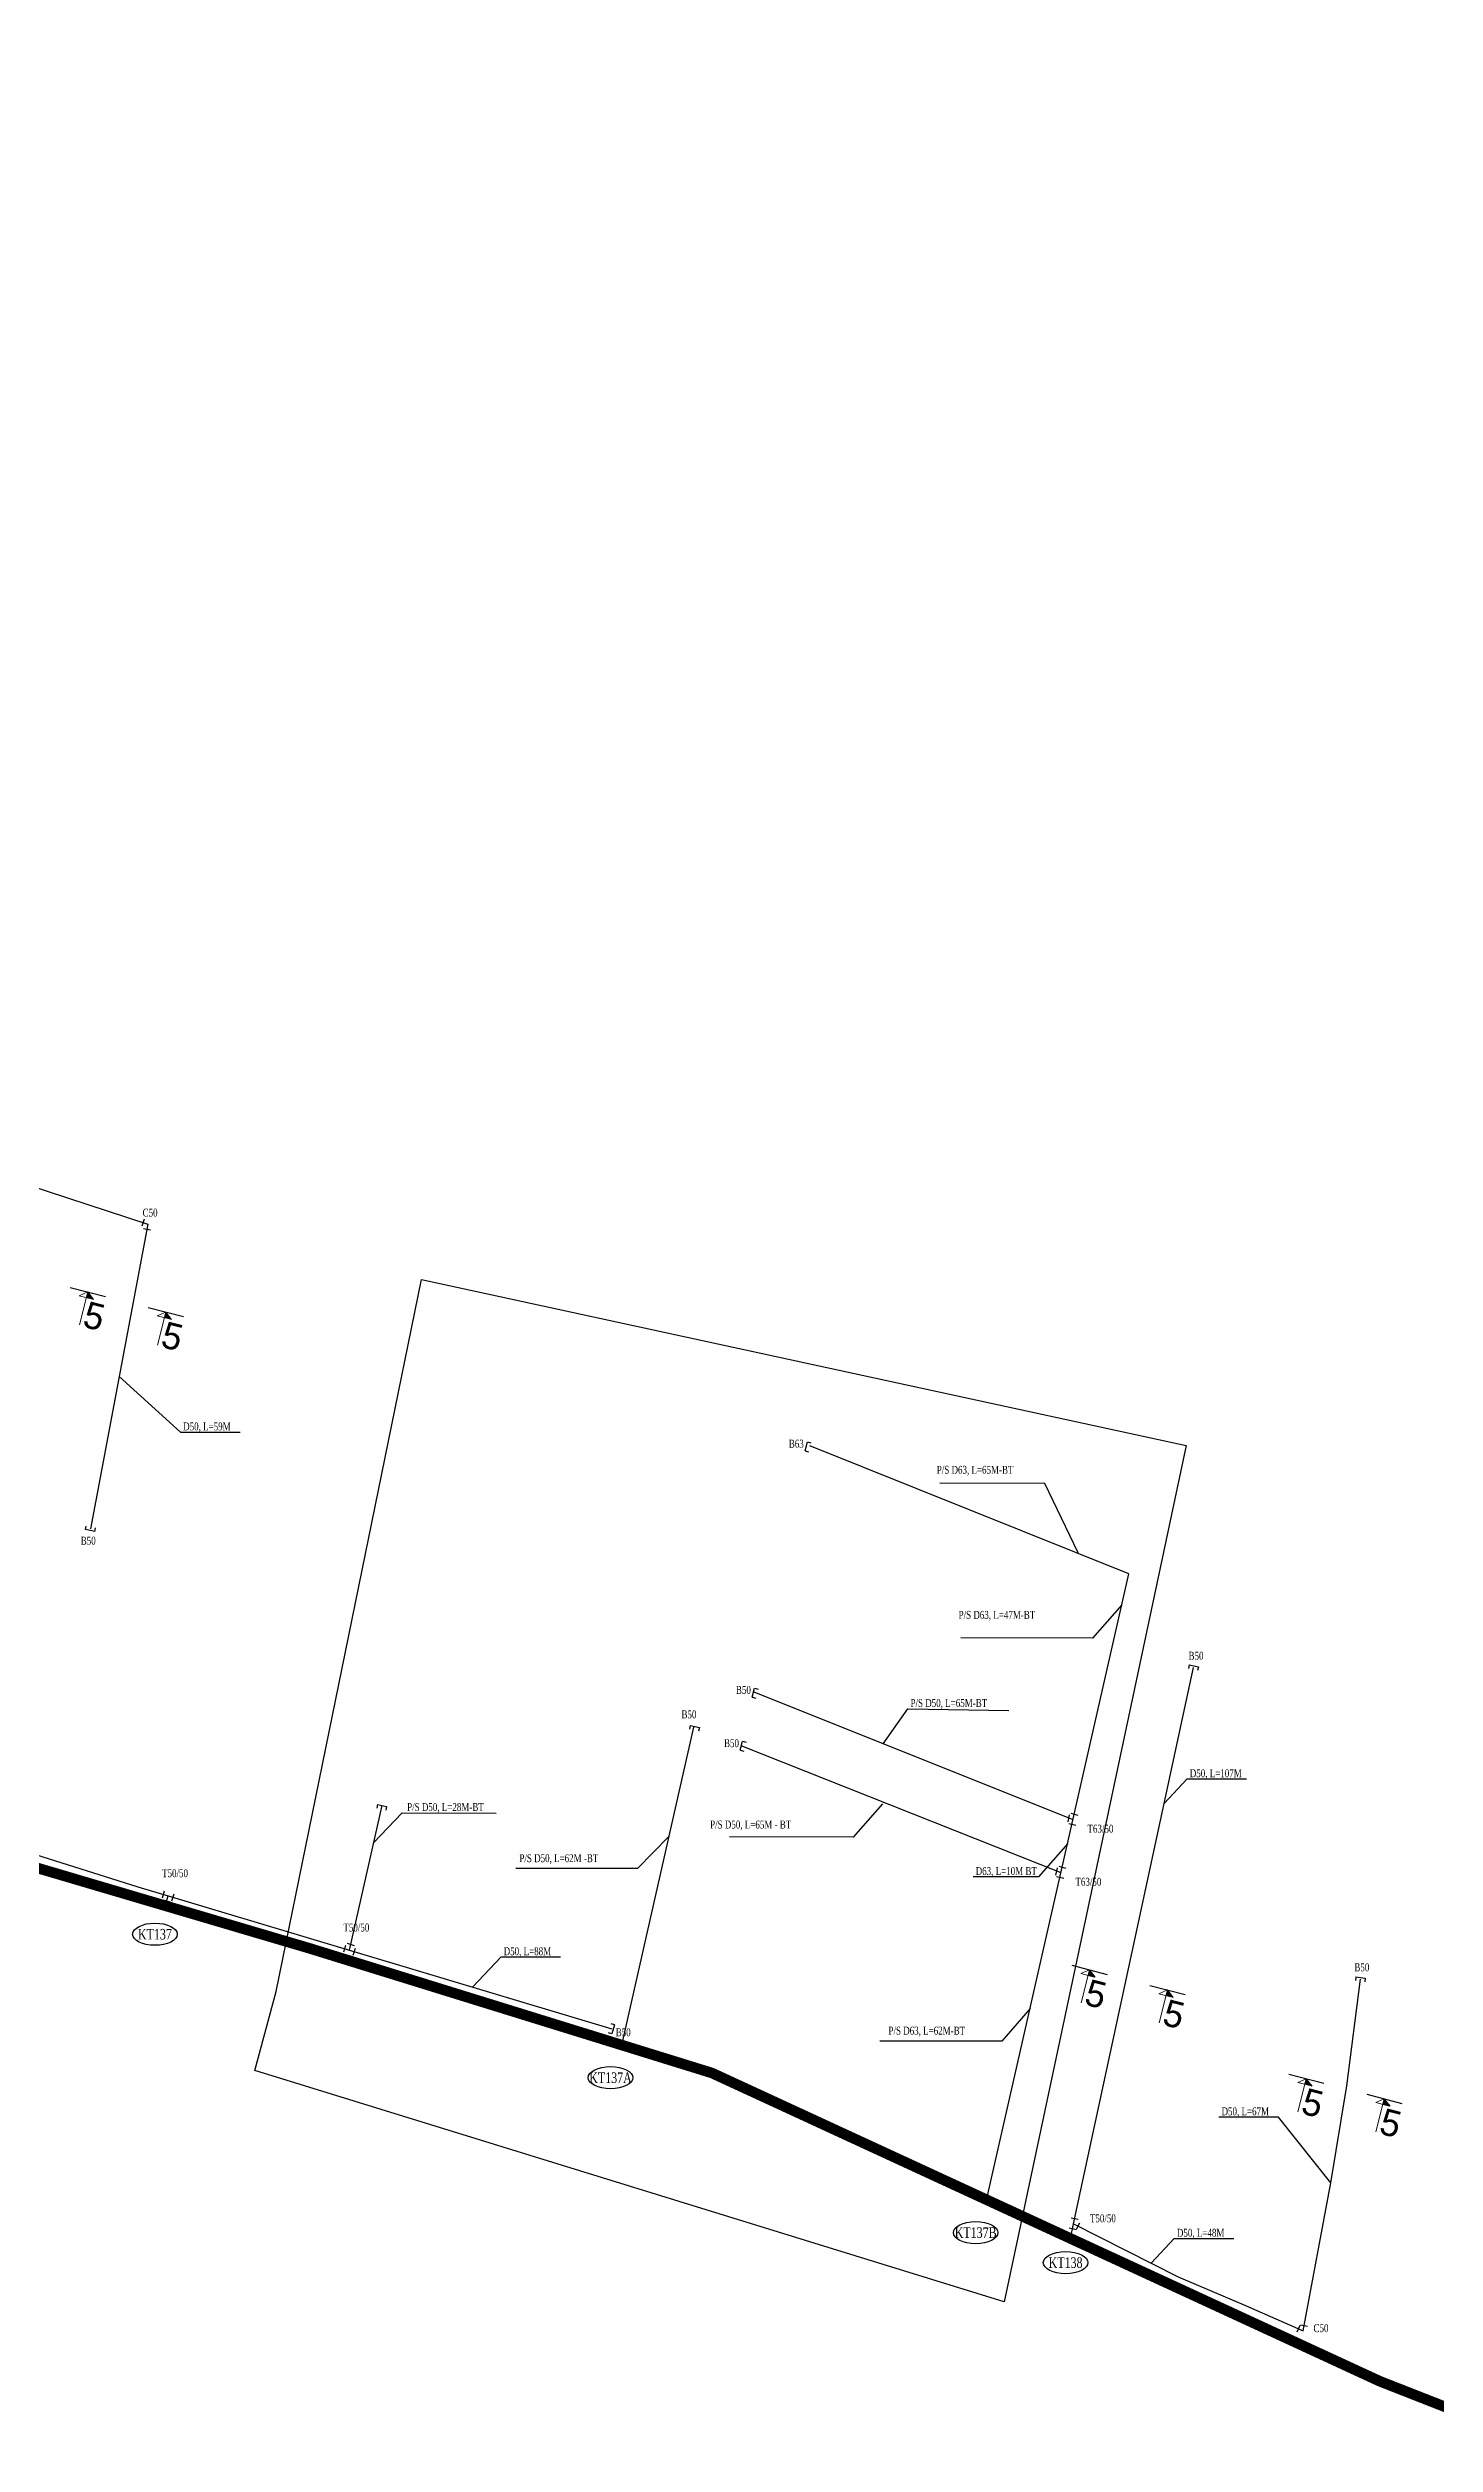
# Model space of a CAD drawing. Extents: x 549410 to 552487, y 2341005 to 2344743.
# Drawn here: x 550796.1 to 551058.5, y 2341345.3 to 2341798.6 of the extents above; entities that cross this region are included whole.
import ezdxf
from ezdxf.enums import TextEntityAlignment as Align

# ---------------------------------------------------------------- set-up
doc = ezdxf.new("R2010")
doc.units = 0
doc.header["$MEASUREMENT"] = 0
doc.linetypes.add('DASHED', pattern=[0.75, 0.5, -0.25])
for name, color, linetype in [('225', 5, 'DASHED'), ('50', 2, 'Continuous'), ('63', 1, 'Continuous'), ('ten dai khoi thuy', 210, 'Continuous'), ('Text D-L', 7, 'Continuous'), ('Text phu kien', 2, 'Continuous')]:
    doc.layers.add(name, color=color, linetype=linetype)
doc.layers.add('MC', color=7, linetype='Continuous', lineweight=13)
doc.styles.add('HH', font='VHHELS.TTF')
doc.styles.add('Text', font='vntimeh.shx', dxfattribs={"width": 0.75, "bigfont": 'vn.shx'})
doc.styles.add('TextNode', font='vntimeh1.shx', dxfattribs={"width": 0.7, "bigfont": 'vn.shx'})
doc.linetypes.add('ZIGZAG', pattern='A,0.0001,-0.2,[131,ltypeshp.shx,S=0.2,R=0,X=-0.2,Y=0],-0.4,[131,ltypeshp.shx,S=0.2,R=180,X=0.2,Y=0],-0.2', length=0.8001)

# ---------------------------------------------------------------- blocks, each defined once
blk = doc.blocks.new('pt')
at = {"color": 3, "linetype": 'Continuous'}
blk.add_line((0.96, -0.69), (0.96, 0.69), dxfattribs=at)
blk = doc.blocks.new('bit')
at = {"color": 3, "linetype": 'Continuous'}
for points in [[(-0.3, -0.88), (-0.3, 0.88)], [(-0.3, 0.88), (0.39, 0.88)], [(-0.3, -0.88), (0.39, -0.88)]]:
    blk.add_lwpolyline(points, dxfattribs=at)
blk = doc.blocks.new('Daudai')
at = {"layer": 'ten dai khoi thuy', "color": 3}
blk.add_circle((0, 0), 0.75, dxfattribs=at)
blk = doc.blocks.new('Mc5-5')
at = {"layer": 'MC'}
for points in [[(-6.77, -0.84), (-8.17, 0.25), (-8.17, -0.85)], [(8.47, -0.84), (7.07, 0.25), (7.07, -0.85)]]:
    blk.add_hatch(color=256, dxfattribs=at).paths.add_polyline_path(points)
at = {"layer": '63'}
for points in [[(-11.61, 0.25), (-4.74, 0.25)], [(3.64, 0.25), (10.51, 0.25)]]:
    blk.add_lwpolyline(points, dxfattribs=at)
at = {"layer": 'MC'}
for p, q in [((-8.17, 0.25), (-9.57, -0.85)), ((-8.17, 0.25), (-8.16, -6.19)), ((-8.17, 0.25), (-6.77, -0.84)), ((7.07, 0.25), (5.68, -0.85)), ((7.07, 0.25), (7.08, -6.19)), ((7.07, 0.25), (8.47, -0.84)), ((-9.57, -0.85), (-6.96, -0.84)), ((5.68, -0.85), (8.28, -0.84))]:
    blk.add_line(p, q, dxfattribs=at)
at = {"style": 'HH'}
for p in [(-7.71, -6.37), (7.54, -6.37)]:
    blk.add_text('5', height=5, rotation=0.112, dxfattribs=at).set_placement(p)

msp = doc.modelspace()

# ---------------------------------------------------------------- linework, layer by layer
at = {"layer": '225', "ltscale": 10, "const_width": 2}
msp.add_lwpolyline([(550417, 2341797.6), (550403.46, 2341719.7), (550394.84, 2341691.85), (550384.01, 2341670.5), (550351.34, 2341618.23), (550378.54, 2341602.51), (550466.63, 2341557.92), (550500.69, 2341544.05), (550539.18, 2341530.61), (550643.88, 2341498.67), (550845.6, 2341439.1), (550921.69, 2341415.53), (551048.03, 2341357.22), (551075.78, 2341346.33)], dxfattribs=at)
at = {"layer": '50', "color": 6}
msp.add_line((551000.58, 2341509.98), (550940.24, 2341534.16), dxfattribs=at)
at = {"layer": '50', "color": 2}
for p, q in [((550990, 2341463.4), (550929.66, 2341487.57)), ((550987.73, 2341453.42), (550927.22, 2341477.39)), ((550853.12, 2341438.74), (550859.29, 2341466.12))]:
    msp.add_line(p, q, dxfattribs=at)
at = {"layer": '50'}
for points in [[(550752.66, 2341593.34), (550753.33, 2341595.27), (550792.07, 2341583.63), (550815, 2341576.07)], [(550815, 2341576.07), (550804.13, 2341518.44)], [(550990.12, 2341387.01), (551012.8, 2341492.26)], [(550745.59, 2341471.65), (550775.68, 2341462.52), (550813.08, 2341450.73), (550818.82, 2341449.01)], [(550818.25, 2341447.17), (550818.82, 2341449.01)], [(550818.82, 2341449.01), (550902.75, 2341423.88)], [(551033.51, 2341366.75), (551038.78, 2341394.75), (551041.82, 2341413.13), (551044.36, 2341433.29)], [(550989.52, 2341384.22), (550990.12, 2341387.01)], [(550990.12, 2341387.01), (551009.92, 2341376.95), (551022.21, 2341371.71), (551033.51, 2341366.75)]]:
    msp.add_lwpolyline(points, dxfattribs=at)
at = {"layer": '50', "color": 2}
msp.add_lwpolyline([(550904.63, 2341420.81), (550918.26, 2341480.94)], dxfattribs=at)
at = {"layer": '63', "linetype": 'ZIGZAG', "ltscale": 10}
msp.add_lwpolyline([(550839.25, 2341430.97), (550866.73, 2341565.63), (551011.43, 2341534.2), (550976.99, 2341372.27), (550835.21, 2341415.97)], close=True, dxfattribs=at)
at = {"layer": '63', "color": 6}
msp.add_lwpolyline([(550973.66, 2341391.46), (551000.58, 2341509.98)], dxfattribs=at)
at = {"layer": 'ten dai khoi thuy', "color": 3, "linetype": 'ByBlock'}
for centre in [(550816.32, 2341441.78), (550902.51, 2341414.63), (550971.59, 2341385.33), (550988.6, 2341379.66)]:
    msp.add_ellipse(centre, major_axis=(-4.22, 0), ratio=0.497929, dxfattribs=at)
at = {"layer": 'Text D-L', "color": 9}
for points in [[(550809.56, 2341547.26), (550821.17, 2341536.76), (550832.42, 2341536.76)], [(550990.98, 2341513.93), (550984.7, 2341527.04), (550964.81, 2341527.09)], [(550999.21, 2341504.1), (550993.66, 2341497.79), (550968.76, 2341497.86)], [(550954.07, 2341477.79), (550958.76, 2341484.44), (550977.85, 2341484.11)], [(551007.24, 2341466.48), (551011.59, 2341471.15), (551022.84, 2341471.15)], [(550953.97, 2341466.43), (550948.41, 2341460.12), (550925, 2341460.2)], [(550857.7, 2341459.06), (550863.11, 2341464.76), (550880.85, 2341464.7)], [(550913.57, 2341460.25), (550907.64, 2341454.24), (550884.6, 2341454.24)], [(550989.02, 2341458.96), (550983.46, 2341452.65), (550971.09, 2341452.65)], [(550876.39, 2341431.77), (550881.8, 2341437.48), (550893.05, 2341437.48)], [(550981.92, 2341427.7), (550976.51, 2341421.56), (550953.47, 2341421.56)], [(551038.78, 2341394.75), (551028.85, 2341407.2), (551017.6, 2341407.2)], [(551004.81, 2341379.54), (551009.16, 2341384.22), (551020.41, 2341384.22)]]:
    msp.add_lwpolyline(points, dxfattribs=at)

# ---------------------------------------------------------------- block references
at = {"layer": '50'}
for name, p, rotation in [('pt', (550815, 2341576.07), 161.7516377212517), ('pt', (550815, 2341576.07), 259.3182942406988), ('bit', (550939.83, 2341533.99), 345.1335839975148), ('bit', (550804.13, 2341518.44), 79.31844628681054), ('bit', (551012.8, 2341492.26), 257.8398555033132), ('bit', (550929.82, 2341487.41), 345.1335839975148), ('bit', (550918.39, 2341480.77), 257.0701561463724), ('bit', (550927.57, 2341477.34), 345.1335839975148), ('bit', (550859.22, 2341465.83), 257.0701561463724), ('pt', (550990.08, 2341463.5), 168.3328274807077), ('pt', (550990.08, 2341463.5), 256.473396364014), ('pt', (550990.08, 2341463.5), 75.96301637896005), ('pt', (550987.8, 2341453.46), 168.3328274807077), ('pt', (550987.8, 2341453.46), 256.473396364014), ('pt', (550987.8, 2341453.46), 75.96301637896005), ('pt', (550818.82, 2341449.01), 163.329795250395), ('pt', (550818.82, 2341449.01), 253.0397904973375), ('pt', (550818.82, 2341449.01), 343.3296432390213), ('pt', (550853.12, 2341438.74), 163.329795250395), ('pt', (550853.65, 2341440.78), 253.0397904973375), ('pt', (550853.12, 2341438.74), 343.3296432390213), ('bit', (551044.36, 2341433.29), 262.8118634805164), ('bit', (550902.75, 2341423.88), 163.3297953015133), ('pt', (550990.12, 2341387.01), 257.8398555033132), ('pt', (550990.12, 2341387.01), 77.84000752298869), ('pt', (550990.12, 2341387.01), 333.0614718004143), ('pt', (551033.51, 2341366.75), 156.3011392177588), ('pt', (551033.51, 2341366.75), 79.35274960045811)]:
    msp.add_blockref(name, p, dxfattribs=dict(at, rotation=rotation))
at = {"layer": '63', "rotation": 345.5320747569702}
for p in [(550811.49, 2341560.99), (551000.97, 2341432.76), (551041.98, 2341412.16)]:
    msp.add_blockref('Mc5-5', p, dxfattribs=at)
at = {"layer": 'ten dai khoi thuy'}
for p in [(550818.25, 2341447.17), (550904.63, 2341420.81), (550973.71, 2341391.52), (550989.52, 2341384.22)]:
    msp.add_blockref('Daudai', p, dxfattribs=at)

# ---------------------------------------------------------------- texts
at = {"layer": 'ten dai khoi thuy', "color": 2, "style": 'TextNode', "width": 0.75}
for s, p in [('KT137', (550816.32, 2341441.78)), ('KT137a', (550902.51, 2341414.63)), ('KT137b', (550971.59, 2341385.33)), ('KT138', (550988.6, 2341379.66))]:
    msp.add_text(s, height=2, dxfattribs=at).set_placement(p, align=Align.MIDDLE)
at = {"layer": 'Text D-L', "color": 4, "style": 'Text', "width": 0.75}
for s, p in [('D50, L=59m', (550821.67, 2341536.64)), ('D50, L=107m', (551012.09, 2341471.03)), ('D50, L=88m', (550882.3, 2341437.36)), ('D50, L=67m', (551018.1, 2341407.08)), ('D50, L=48m', (551009.66, 2341384.1))]:
    msp.add_text(s, height=1.5, dxfattribs=at).set_placement(p, align=Align.BOTTOM_LEFT)
at = {"layer": 'Text D-L', "color": 1, "style": 'Text', "width": 0.75}
for s, p in [('p/s D63, L=65m-bt', (550964.23, 2341528.43)), ('p/s D63, L=47m-bt', (550968.36, 2341500.99)), ('p/s D50, L=65m-bt', (550959.26, 2341484.32)), (' p/s D50, L=28m-bt', (550863.61, 2341464.64)), ('p/s D50, L=65m - bt', (550921.35, 2341461.33)), ('p/s D50, L=62m -bt', (550885.27, 2341454.96)), ('D63, L=10m bt', (550971.59, 2341452.53)), ('p/s D63, L=62m-bt', (550955.09, 2341422.34))]:
    msp.add_text(s, height=1.5, dxfattribs=at).set_placement(p, align=Align.BOTTOM_LEFT)
at = {"layer": 'Text phu kien', "color": 4, "style": 'Text', "width": 0.75}
for s, p in [('C50', (550815.41, 2341578.28)), ('b63', (550937.65, 2341534.57)), ('B50', (550803.71, 2341516.23)), ('B50', (551013.27, 2341494.46)), ('B50', (550927.65, 2341487.99)), ('B50', (550917.35, 2341483.37)), ('B50', (550925.4, 2341477.92)), ('T63/50', (550995.19, 2341461.74)), ('T50/50', (550820.13, 2341453.32)), ('T63/50', (550992.91, 2341451.7)), ('T50/50', (550854.43, 2341443.05)), ('B50', (551044.64, 2341435.52)), ('B50', (550904.91, 2341423.23)), ('T50/50', (550995.65, 2341388.04)), ('C50', (551036.91, 2341367.26))]:
    msp.add_text(s, height=1.5, dxfattribs=at).set_placement(p, align=Align.MIDDLE_CENTER)

doc.saveas('drawing.dxf')
